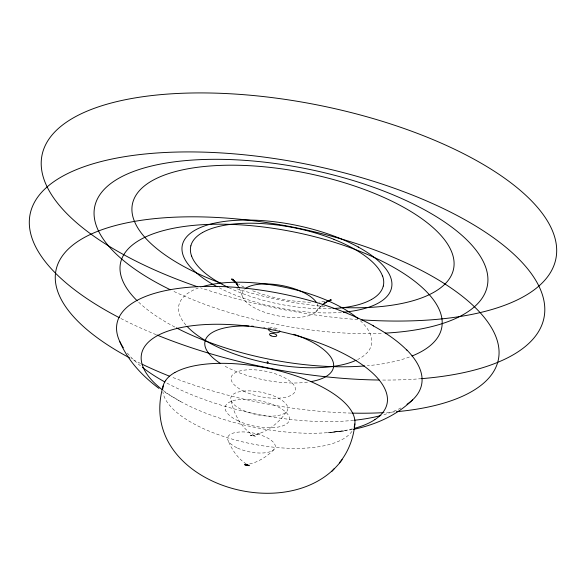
<?xml version="1.0" encoding="UTF-8"?>
<svg xmlns="http://www.w3.org/2000/svg" width="586" height="586" viewBox="0 0 586 586"><rect width="100%" height="100%" fill="white"/><g stroke="black" fill="none" stroke-linecap="round" stroke-linejoin="round"><path stroke-width="0.44" stroke-dasharray="2.93 2.2" d="M286.144 412.09C278.489 423.751 264.696 434.182 250.837 435.266M315.627 312.096L321.362 305.877L319.656 307.218L321.626 305.687M273.882 449.66C268.044 455.542 261.048 460.296 253.203 463.035L247.863 464.442M256.749 434.277L260.287 433.157M324.805 301.394L319.326 302.112M352.376 429.567L332.723 432.212M250.976 435.252L251.731 435.259L250.361 435.178L255.569 436.27M310.639 302.266C290.216 301.717 269.838 297.666 250.852 290.092M254.134 435.764C255.679 436.431 252.493 434.98 252.009 434.482C240.326 426.491 233.411 412.976 230.781 399.322M244.201 287.25L238.546 284.056M180.693 401.615L163.304 391.316M246.281 464.119L241.901 460.764C235.909 455.366 231.426 448.51 228.364 441.082M239.337 288.459L242.589 296.809M307.482 382.16A65.529 25.916 11.4 0 1 223.339 365.246M263.51 327.266A65.529 25.916 11.4 0 1 265.033 327.479M268.102 327.948A65.529 25.916 11.4 0 1 277.281 329.698M360.295 320.659A98.294 38.881 11.4 0 1 357.599 359.562M185.872 325.047A98.294 38.881 11.4 0 1 198.163 288.07M409.431 357.013A163.824 64.797 11.4 0 1 367.305 365.723M174.804 327.032A163.824 64.797 11.4 0 1 137.864 301.438M421.502 378.666A262.11 103.678 11.4 0 1 380.966 380.043M156.147 334.687A262.11 103.678 11.4 0 1 120.064 318.081M357.753 319.582A262.11 103.678 11.4 0 1 200.507 287.792M324.754 306.456A163.816 64.797 11.4 0 1 236.891 288.773M331.317 308.61A98.17 38.83 11.4 0 1 302.156 307.584A98.741 39.057 11.4 0 1 277.559 303.731A97.562 38.588 11.4 0 1 262.997 300.215A98.734 39.057 11.4 0 1 240.135 292.626A98.17 38.83 11.4 0 1 229.133 287.843M351.937 431.377A98.199 38.844 11.4 0 1 342.883 439.141A97.62 38.61 11.4 0 1 273.867 447.221A98.184 38.837 11.4 0 1 249.409 443.39A97.02 38.376 11.4 0 1 234.927 439.896A98.184 38.837 11.4 0 1 212.198 432.351A97.62 38.617 11.4 0 1 163.934 395.96A98.184 38.837 11.4 0 1 162.886 391.792M269.26 328.16A5.801 2.293 11.4 0 1 278.694 329.603M163.208 390.437A125.096 49.48 11.4 0 0 210.118 414.822A125.814 49.766 11.4 0 0 239.791 423.986A124.203 49.129 11.4 0 0 252.222 426.85A125.822 49.766 11.4 0 0 289.748 432.351A125.096 49.48 11.4 0 0 352.333 428.864M317.158 303.782A38.566 15.251 11.4 0 1 277.295 315.715A38.566 15.251 11.4 0 1 244.472 289.33M341.33 312.404A106.762 42.207 11.4 0 1 219.091 287.748M400.897 407.951A155.341 61.471 11.4 0 1 383.376 414.822M353.6 420.345A155.341 61.471 11.4 0 1 166.292 382.753M140.442 365.803A155.341 61.471 11.4 0 1 126.532 352.113M381.215 333.317A200.273 79.22 11.4 0 1 172.562 290.817M394.708 411.863A225.654 89.255 11.4 0 1 384.204 412.61M351.139 413.086A225.654 89.255 11.4 0 1 170.995 376.769M140.603 363.474A225.654 89.255 11.4 0 1 130.934 358.566M333.266 432.08L327.823 432.658L343.608 431.003L333.266 432.08M237.227 420.389A32.765 12.958 11.4 0 0 289.169 420.829A32.765 12.958 11.4 0 0 245.534 399.227A32.765 12.958 11.4 0 0 237.227 420.389M243.175 390.891A32.765 12.958 11.4 0 0 295.117 391.331A32.765 12.958 11.4 0 0 251.482 369.729A32.765 12.958 11.4 0 0 243.175 390.891M237.572 448.07A24.297 9.603 11.4 0 0 275.237 447.462A24.297 9.603 11.4 0 0 241.579 431.919A24.297 9.603 11.4 0 0 237.572 448.07M242.816 410.178A29.066 11.442 11.6 0 0 287.77 409.468A29.066 11.442 11.6 0 0 247.38 390.884A29.066 11.442 11.6 0 0 242.816 410.178"/><path stroke-width="0.88" d="M354.86 423.942C353.578 438.02 348.421 451.96 339.36 462.852M165.757 380.343A97.02 38.376 11.4 0 0 163.194 385.83C134.941 482.351 290.561 530.118 342.165 459.658M331.617 471.627L334.24 468.639M412.5 399.952C396.378 415.672 375.077 424.887 353.248 429.428M322.285 305.181L326.219 302.127L324.629 303.028M267.187 361.928L267.956 361.965M268.146 362.295L267.194 362.133M323.838 303.482L330.885 299.776L328.673 300.706M327.12 301.314L331.302 300.039L327.098 301.021M246.501 464.639L244.552 464.749L247.124 464.559M245.344 464.742L249.109 465.643M267.384 362.448L267.883 362.566M267.692 363.005L267.223 362.895M247.365 465.072L248.493 465.401M247.6 465.13L248.325 465.299M248.222 465.255L249.197 465.687M358.229 247.006L358.654 247.233M373.033 325.64L373.648 325.977M234.818 281.551L231.536 278.987L237.118 283.617M159.018 388.445C142.559 376.19 127.938 360.771 119.844 341.667M406.669 349.857L407.036 350.23M234.656 281.339L232.635 279.046L237.813 285.331L236.444 283.331L238.927 287.726M293.835 334.291A65.529 25.916 11.4 0 1 311.085 381.596M220.233 363.335A65.529 25.916 11.4 0 1 248.823 326.036M251.46 326.146A65.529 25.916 11.4 0 1 253.24 326.248M356.127 360.265A98.294 38.881 11.4 0 1 267.626 363.13A98.294 38.881 11.4 0 1 186.971 326.27M202.522 286.627A98.294 38.881 11.4 0 1 358.024 318.638M137.212 300.801A163.824 64.797 11.4 0 1 186.575 226.152A163.824 64.797 11.4 0 1 394.752 267.992A163.824 64.797 11.4 0 1 411.987 356.024M364.639 365.95A163.824 64.797 11.4 0 1 176.386 327.86M119.288 317.678A262.11 103.678 11.4 0 1 109.919 159.465A262.11 103.678 11.4 0 1 491.749 236.517A262.11 103.678 11.4 0 1 421.502 378.666M379.157 380.028A262.11 103.678 11.4 0 1 156.982 335.031M197.086 286.62A262.11 103.678 11.4 0 1 103.971 105.084A262.11 103.678 11.4 0 1 518.522 188.89A262.11 103.678 11.4 0 1 361.372 319.831M221.94 283.617A163.816 64.797 11.4 0 1 172.833 172.299A163.816 64.797 11.4 0 1 428.637 223.867A163.816 64.797 11.4 0 1 340.276 307.474M371.539 299.453A98.17 38.83 11.4 0 1 332.929 308.536M333.939 239.418A98.17 38.83 11.4 0 1 382.475 275.999M371.561 299.461A98.748 39.064 11.4 0 0 380.666 291.652A97.598 38.603 11.4 0 0 383.244 286.129M382.548 275.881A98.748 39.064 11.4 0 1 383.266 286.063M228.408 287.499A98.17 38.83 11.4 0 1 191.607 256.038M191.585 256.031A98.741 39.057 11.4 0 1 190.86 245.849M190.86 245.849A97.562 38.588 11.4 0 1 193.439 240.333A98.734 39.057 11.4 0 1 202.544 232.517M202.558 232.525A98.17 38.83 11.4 0 1 271.948 224.394A98.756 39.064 11.4 0 1 296.545 228.247A97.591 38.603 11.4 0 1 311.107 231.763A98.756 39.064 11.4 0 1 333.969 239.352M305.489 379.376A97.635 38.617 11.4 0 1 353.768 415.76A98.206 38.844 11.4 0 1 354.501 425.89A97.049 38.39 11.4 0 1 354.127 427.15M162.747 389.097A98.184 38.837 11.4 0 1 163.194 385.83M165.787 380.27A98.184 38.837 11.4 0 1 174.84 372.506M174.833 372.579A97.62 38.61 11.4 0 1 243.827 364.499A98.199 38.844 11.4 0 1 268.285 368.33A97.049 38.39 11.4 0 1 282.767 371.824A98.206 38.844 11.4 0 1 305.504 379.369M279.742 330.797A5.801 2.293 11.4 0 1 274.27 332.57A5.801 2.293 11.4 0 1 268.425 329.024M161.904 389.426A125.096 49.48 11.4 0 1 143.826 368.792A125.822 49.766 11.4 0 1 141.739 353.094A124.203 49.129 11.4 0 1 143.607 348.326A125.814 49.766 11.4 0 1 153.722 337.895A125.118 49.488 11.4 0 1 238.883 325.179A125.844 49.773 11.4 0 1 276.409 330.665A124.239 49.143 11.4 0 1 288.839 333.529A125.844 49.781 11.4 0 1 318.52 342.685A125.133 49.495 11.4 0 1 384.804 388.723A125.844 49.773 11.4 0 1 387.339 401.937A124.364 49.195 11.4 0 1 385.017 409.189A125.836 49.773 11.4 0 1 374.908 419.62M374.886 419.613A125.096 49.48 11.4 0 1 354.735 428.241M245.19 288.715A38.566 15.251 11.4 0 1 282.364 285.624A38.566 15.251 11.4 0 1 316.469 302.544M217.164 286.744A106.762 42.207 11.4 0 1 215.267 222.995A106.762 42.207 11.4 0 1 369.92 254.229A106.762 42.207 11.4 0 1 343.367 312.228M373.531 326.014A155.517 61.471 11.4 0 1 406.574 349.857M407.087 350.23A155.341 61.471 11.4 0 1 406.955 404.34M380.878 415.518A155.341 61.471 11.4 0 1 354.325 420.265M164.93 382.006A155.341 61.471 11.4 0 1 142.354 367.319M123.324 347.754A155.341 61.471 11.4 0 1 187.989 287.352A155.341 61.471 11.4 0 1 373.092 325.626M170.284 289.718A200.273 79.22 11.4 0 1 153.371 165.582A200.273 79.22 11.4 0 1 449.403 225.376A200.273 79.22 11.4 0 1 385.2 333.126M129.587 357.856A225.654 89.255 11.4 0 1 125.704 223.083A225.654 89.255 11.4 0 1 452.56 289.059A225.654 89.255 11.4 0 1 396.422 411.709M383.31 412.661A225.654 89.255 11.4 0 1 351.988 413.108M169.361 376.124A225.654 89.255 11.4 0 1 142.024 364.162M245.776 464.786L245.344 464.72L246.655 464.932L245.776 464.786M271.01 335.815A3.692 1.465 11.2 0 0 276.76 335.719A3.692 1.465 11.2 0 0 271.662 333.353A3.692 1.465 11.2 0 0 271.01 335.815"/></g></svg>
